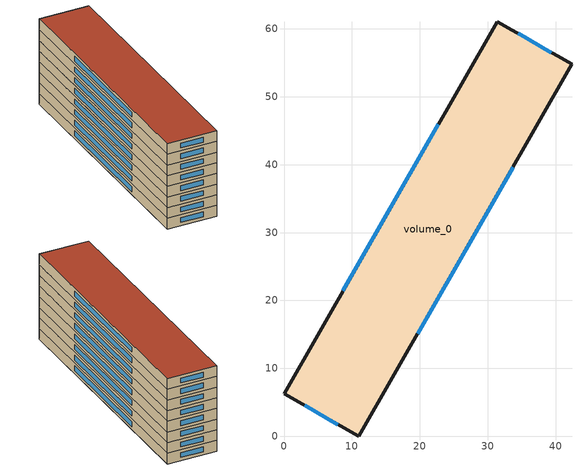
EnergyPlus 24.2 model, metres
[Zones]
volume_0
 floor ground (ground): 31.4,61.04 42.38,54.74 10.98,0 0,6.3 z0
 wall outside (wall): 42.38,54.74 31.4,61.04 0,6.3 10.98,0 42.37,54.74 z0:2.8; 42.38,54.74 31.4,61.04 0,6.3 10.98,0 42.37,54.74 z2.8:5.6; 42.38,54.74 31.4,61.04 0,6.3 10.98,0 42.37,54.74 z5.6:8.4; 42.38,54.74 31.4,61.04 0,6.3 10.98,0 42.37,54.74 z8.4:11.2; 42.38,54.74 31.4,61.04 0,6.3 10.98,0 42.37,54.74 z11.2:14; 42.38,54.74 31.4,61.04 0,6.3 10.98,0 42.37,54.74 z14:16.8; 42.38,54.74 31.4,61.04 0,6.3 10.98,0 42.37,54.74 z16.8:19.6; 42.38,54.74 31.4,61.04 0,6.3 10.98,0 42.37,54.74 z19.6:22.4
 window (window): 3.03,4.56 7.94,1.74 / 19.66,15.13 33.7,39.61 / 39.34,56.48 34.43,59.29 / 22.72,45.91 8.68,21.43 z0.77:2.03; 3.03,4.56 7.94,1.74 / 19.66,15.13 33.7,39.61 / 39.34,56.48 34.43,59.29 / 22.72,45.91 8.68,21.43 z3.57:4.83; 3.03,4.56 7.94,1.74 / 19.66,15.13 33.7,39.61 / 39.34,56.48 34.43,59.29 / 22.72,45.91 8.68,21.43 z6.37:7.63; 3.03,4.56 7.94,1.74 / 19.66,15.13 33.7,39.61 / 39.34,56.48 34.43,59.29 / 22.72,45.91 8.68,21.43 z9.17:10.43; 3.03,4.56 7.94,1.74 / 19.66,15.13 33.7,39.61 / 39.34,56.48 34.43,59.29 / 22.72,45.91 8.68,21.43 z11.97:13.23; 3.03,4.56 7.94,1.74 / 19.66,15.13 33.7,39.61 / 39.34,56.48 34.43,59.29 / 22.72,45.91 8.68,21.43 z14.77:16.03; 3.03,4.56 7.94,1.74 / 19.66,15.13 33.7,39.61 / 39.34,56.48 34.43,59.29 / 22.72,45.91 8.68,21.43 z17.57:18.83; 3.03,4.56 7.94,1.74 / 19.66,15.13 33.7,39.61 / 39.34,56.48 34.43,59.29 / 22.72,45.91 8.68,21.43 z20.37:21.63
 roof outside (top): 0,6.3 10.98,0 42.38,54.74 31.4,61.04 z22.4
[Building]
building: North axis=0; Terrain=Suburbs; Solar distribution=FullExterior; Loads convergence tolerance value=0.04; Temperature convergence tolerance value=0.4; Maximum number of warmup days=50
[Site:Location]
site: Latitude=57.6761; Longitude=12.2919; Time zone=1; Elevation=155.2
[Site:GroundTemperature:BuildingSurface]
ground_temperature: 18, 18, 18, 18, 18, 18, 18, 18, 18, 18, 18, 18
[Material]
Name | Roughness | Thickness | Conductivity | Density | Specific heat | Thermal absorptance | Solar absorptance | Visible absorptance
wall_layer_0 | MediumRough | 0.08 | 2.94065 | 2322.01 | 831.464 | 0.9 | 0.7 | 0.7
wall_layer_1 | MediumRough | 0.0877003 | 0.0535021 | 30 | 840 | 0.9 | 0.7 | 0.7
wall_layer_2 | MediumRough | 0.15 | 2.94065 | 2322.01 | 831.464 | 0.9 | 0.7 | 0.7
wall_layer_3 | Smooth | 0.013 | 0.203721 | 800.002 | 1090.03 | 0.9 | 0.7 | 0.5
top_layer_0 | Rough | 0.006 | 0.201316 | 1120 | 1459.06 | 0.9 | 0.7 | 0.7
top_layer_1 | MediumRough | 0.199815 | 0.0528808 | 30 | 840 | 0.9 | 0.7 | 0.7
top_layer_2 | MediumRough | 0.15 | 2.9065 | 2322.01 | 831.464 | 0.9 | 0.7 | 0.7
ground_layer_0 | MediumRough | 0.16 | 2.91988 | 2322.01 | 832.02 | 0.9 | 0.7 | 0.7
ground_layer_1 | MediumRough | 0.102942 | 0.0379132 | 43.0001 | 1209.22 | 0.9 | 0.6 | 0.6
ground_layer_2 | Rough | 0.05 | 0.417325 | 1555 | 800 | 0.85 | 0.65 | 0.65
ground_layer_3 | MediumRough | 0.05 | 2.91988 | 2322.01 | 832.02 | 0.9 | 0.7 | 0.7
internal_slab_face_a_layer_0; internal_slab_face_b_layer_0 | MediumRough | 0.1 | 2.3089 | 2322.01 | 832.02 | 0.9 | 0.7 | 0.7
[Construction]
wall: wall_layer_0, wall_layer_1, wall_layer_2, wall_layer_3
top: top_layer_0, top_layer_1, top_layer_2
ground: ground_layer_0, ground_layer_1, ground_layer_2, ground_layer_3
internal_slab_face_a: internal_slab_face_a_layer_0
internal_slab_face_b: internal_slab_face_b_layer_0
window: glazing
[WindowMaterial:SimpleGlazingSystem]
glazing: U factor=2.22; Solar heat gain coefficient=0.3; Visible transmittance=0.65
[Zone]
volume_0: Ceiling height=22.4; Floor area=6389.05; Volume=17889.3; Part of total floor area=Yes
[Space]
volume_0_space: Zone=volume_0; Ceiling height=22.4; Floor area=6389.05; Volume=17889.3
[People]
volume_0_people: Zone or zonelist or space or spacelist=volume_0; Number of people schedule=occupancy_fraction; Number of people calculation method=People; Number of people=145.125; Fraction radiant=0.3; Activity level schedule=activity
[ElectricEquipment]
volume_0_equipment: Zone or zonelist or space or spacelist=volume_0; Schedule=equipment_fraction; Design level calculation method=EquipmentLevel; Design level=13.9161; Fraction radiant=0.3
[Lights]
volume_0_lighting: Zone or zonelist or space or spacelist=volume_0; Schedule=lighting_fraction; Design level calculation method=LightingLevel; Lighting level=0; Fraction radiant=0.3
[ZoneInfiltration:DesignFlowRate]
volume_0_envelope_leakage: Zone or zonelist or space or spacelist=volume_0; Schedule=on; Design flow rate calculation method=AirChanges/Hour; Air changes per hour=0.1; Constant term coefficient=1; Temperature term coefficient=0; Velocity term coefficient=0; Velocity squared term coefficient=0
[ThermostatSetpoint:DualSetpoint]
volume_0_setpoints: Heating setpoint temperature schedule=heating_setpoint; Cooling setpoint temperature schedule=cooling_setpoint
[ZoneControl:Thermostat]
volume_0_thermostat: Zone or zonelist=volume_0; Control type schedule=thermostat_control; Control 1=volume_0_setpoints
[Zone equipment]
volume_0: volume_0_ideal
[DesignSpecification:OutdoorAir]
volume_0_outdoor_air: Outdoor air method=Flow/Zone; Outdoor air flow per zone=2.03175; Outdoor air schedule=on
[ZoneHVAC:IdealLoadsAirSystem]
volume_0_ideal: Availability schedule=on; Heating availability schedule=on; Cooling availability schedule=off; Maximum heating supply air temperature=50; Minimum cooling supply air temperature=13; Heating limit=NoLimit; Cooling limit=NoLimit; Dehumidification control type=None; Humidification control type=None; Design specification outdoor air object=volume_0_outdoor_air; Outdoor air economizer type=NoEconomizer; Heat recovery type=None; Sensible heat recovery effectiveness=0; Latent heat recovery effectiveness=0
[WaterUse:Equipment]
volume_0_dhw: Peak flow rate=8.82331e-05; Flow rate fraction schedule=dhw_fraction; Target temperature schedule=water_hot; Hot water supply temperature schedule=water_hot; Cold water supply temperature schedule=water_cold
[InternalMass] Zone or zonelist=volume_0; Surface area=798.631
Name | Construction
main_slab_0_a; main_slab_1_a; main_slab_2_a; main_slab_3_a; main_slab_4_a; main_slab_5_a; main_slab_6_a | internal_slab_face_a
main_slab_0_b; main_slab_1_b; main_slab_2_b; main_slab_3_b; main_slab_4_b; main_slab_5_b; main_slab_6_b | internal_slab_face_b
[SurfaceProperty:IncidentSolarMultiplier] Incident solar multiplier=1
Name | Surface
main_main_0_main.r0.e0_s0_z0_solar | main_main_0_main.r0.e0_s0_z0_window
main_main_0_main.r0.e1_s0_z0_solar | main_main_0_main.r0.e1_s0_z0_window
main_main_0_main.r0.e2_s0_z0_solar | main_main_0_main.r0.e2_s0_z0_window
main_main_0_main.r0.e3_s0_z0_solar | main_main_0_main.r0.e3_s0_z0_window
main_main_1_main.r0.e0_s0_z0_solar | main_main_1_main.r0.e0_s0_z0_window
main_main_1_main.r0.e1_s0_z0_solar | main_main_1_main.r0.e1_s0_z0_window
main_main_1_main.r0.e2_s0_z0_solar | main_main_1_main.r0.e2_s0_z0_window
main_main_1_main.r0.e3_s0_z0_solar | main_main_1_main.r0.e3_s0_z0_window
main_main_2_main.r0.e0_s0_z0_solar | main_main_2_main.r0.e0_s0_z0_window
main_main_2_main.r0.e1_s0_z0_solar | main_main_2_main.r0.e1_s0_z0_window
main_main_2_main.r0.e2_s0_z0_solar | main_main_2_main.r0.e2_s0_z0_window
main_main_2_main.r0.e3_s0_z0_solar | main_main_2_main.r0.e3_s0_z0_window
main_main_3_main.r0.e0_s0_z0_solar | main_main_3_main.r0.e0_s0_z0_window
main_main_3_main.r0.e1_s0_z0_solar | main_main_3_main.r0.e1_s0_z0_window
main_main_3_main.r0.e2_s0_z0_solar | main_main_3_main.r0.e2_s0_z0_window
main_main_3_main.r0.e3_s0_z0_solar | main_main_3_main.r0.e3_s0_z0_window
main_main_4_main.r0.e0_s0_z0_solar | main_main_4_main.r0.e0_s0_z0_window
main_main_4_main.r0.e1_s0_z0_solar | main_main_4_main.r0.e1_s0_z0_window
main_main_4_main.r0.e2_s0_z0_solar | main_main_4_main.r0.e2_s0_z0_window
main_main_4_main.r0.e3_s0_z0_solar | main_main_4_main.r0.e3_s0_z0_window
main_main_5_main.r0.e0_s0_z0_solar | main_main_5_main.r0.e0_s0_z0_window
main_main_5_main.r0.e1_s0_z0_solar | main_main_5_main.r0.e1_s0_z0_window
main_main_5_main.r0.e2_s0_z0_solar | main_main_5_main.r0.e2_s0_z0_window
main_main_5_main.r0.e3_s0_z0_solar | main_main_5_main.r0.e3_s0_z0_window
main_main_6_main.r0.e0_s0_z0_solar | main_main_6_main.r0.e0_s0_z0_window
main_main_6_main.r0.e1_s0_z0_solar | main_main_6_main.r0.e1_s0_z0_window
main_main_6_main.r0.e2_s0_z0_solar | main_main_6_main.r0.e2_s0_z0_window
main_main_6_main.r0.e3_s0_z0_solar | main_main_6_main.r0.e3_s0_z0_window
main_main_7_main.r0.e0_s0_z0_solar | main_main_7_main.r0.e0_s0_z0_window
main_main_7_main.r0.e1_s0_z0_solar | main_main_7_main.r0.e1_s0_z0_window
main_main_7_main.r0.e2_s0_z0_solar | main_main_7_main.r0.e2_s0_z0_window
main_main_7_main.r0.e3_s0_z0_solar | main_main_7_main.r0.e3_s0_z0_window
[Schedule:Constant]
Name | Hourly value
on | 1
off | 0
thermostat_control | 4
activity | 120
water_hot | 55
water_cold | 10
[Schedule:Compact]
heating_setpoint: Through: 12/31, For: AllDays, Until: 01:00, 21, Until: 02:00, 21, Until: 03:00, 21, Until: 04:00, 21, Until: 05:00, 21, Until: 06:00, 21, Until: 07:00, 21, Until: 08:00, 21, Until: 09:00, 21, Until: 10:00, 21, Until: 11:00, 21, Until: 12:00, 21, Until: 13:00, 21, Until: 14:00, 21, Until: 15:00, 21, Until: 16:00, 21, Until: 17:00, 21, Until: 18:00, 21, Until: 19:00, 21, Until: 20:00, 21, Until: 21:00, 21, Until: 22:00, 21, Until: 23:00, 21, Until: 24:00, 21
cooling_setpoint: Through: 12/31, For: AllDays, Until: 01:00, 30, Until: 02:00, 30, Until: 03:00, 30, Until: 04:00, 30, Until: 05:00, 30, Until: 06:00, 30, Until: 07:00, 30, Until: 08:00, 30, Until: 09:00, 30, Until: 10:00, 30, Until: 11:00, 30, Until: 12:00, 30, Until: 13:00, 30, Until: 14:00, 30, Until: 15:00, 30, Until: 16:00, 30, Until: 17:00, 30, Until: 18:00, 30, Until: 19:00, 30, Until: 20:00, 30, Until: 21:00, 30, Until: 22:00, 30, Until: 23:00, 30, Until: 24:00, 30
occupancy_fraction: Through: 12/31, For: AllDays, Until: 01:00, 0.583333, Until: 02:00, 0.583333, Until: 03:00, 0.583333, Until: 04:00, 0.583333, Until: 05:00, 0.583333, Until: 06:00, 0.583333, Until: 07:00, 0.583333, Until: 08:00, 0.583333, Until: 09:00, 0.583333, Until: 10:00, 0.583333, Until: 11:00, 0.583333, Until: 12:00, 0.583333, Until: 13:00, 0.583333, Until: 14:00, 0.583333, Until: 15:00, 0.583333, Until: 16:00, 0.583333, Until: 17:00, 0.583333, Until: 18:00, 0.583333, Until: 19:00, 0.583333, Until: 20:00, 0.583333, Until: 21:00, 0.583333, Until: 22:00, 0.583333, Until: 23:00, 0.583333, Until: 24:00, 0.583333
equipment_fraction; lighting_fraction; dhw_fraction: Through: 12/31, For: AllDays, Until: 01:00, 1, Until: 02:00, 1, Until: 03:00, 1, Until: 04:00, 1, Until: 05:00, 1, Until: 06:00, 1, Until: 07:00, 1, Until: 08:00, 1, Until: 09:00, 1, Until: 10:00, 1, Until: 11:00, 1, Until: 12:00, 1, Until: 13:00, 1, Until: 14:00, 1, Until: 15:00, 1, Until: 16:00, 1, Until: 17:00, 1, Until: 18:00, 1, Until: 19:00, 1, Until: 20:00, 1, Until: 21:00, 1, Until: 22:00, 1, Until: 23:00, 1, Until: 24:00, 1
